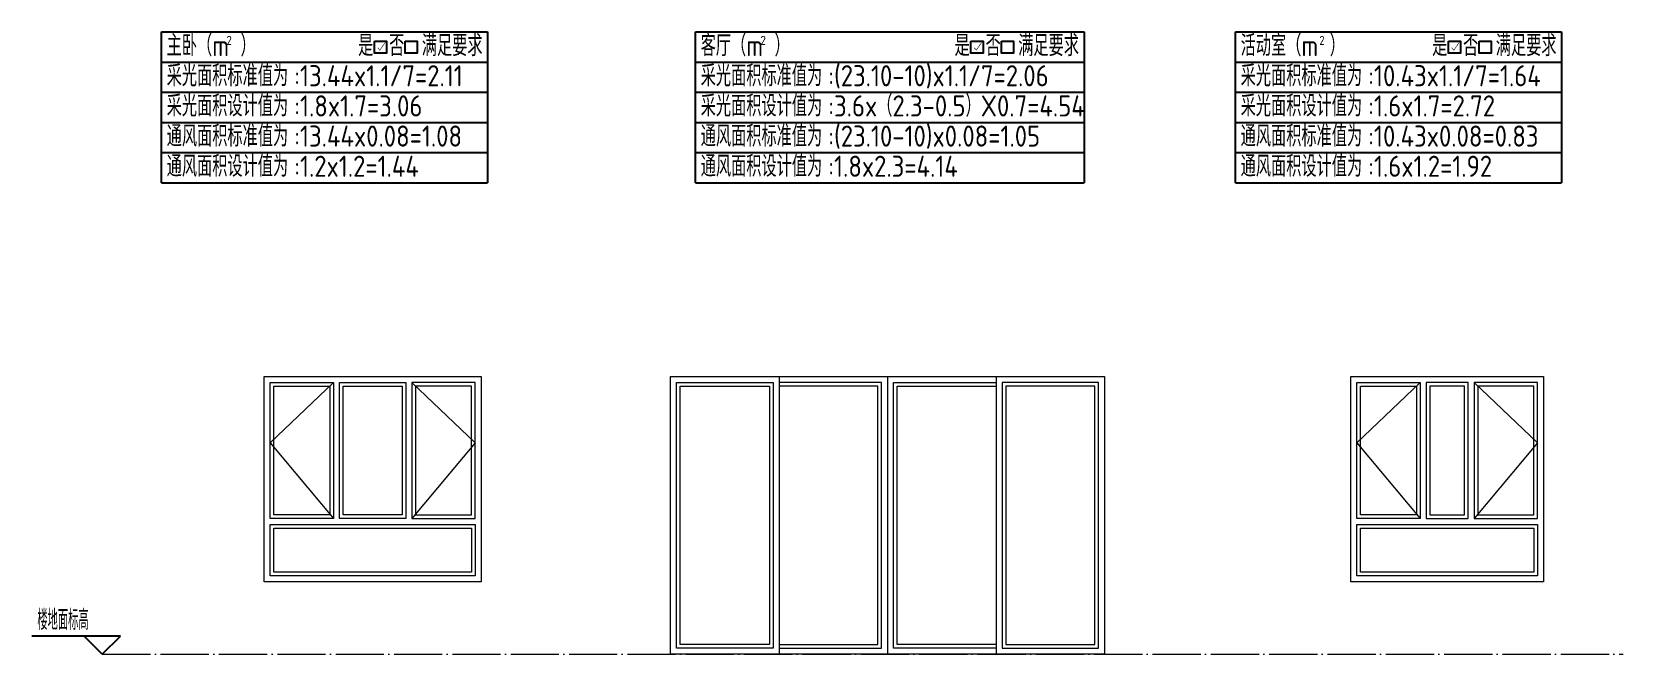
# Model space of a CAD drawing. Extents: x 27938 to 983267, y -209821 to 1628073.
# Drawn here: x 681742 to 694943, y -189060 to -183903 of the extents above; entities that cross this region are included whole.
import ezdxf

# ---------------------------------------------------------------- set-up
doc = ezdxf.new("R2010")
doc.units = 0
doc.header["$LTSCALE"] = 1000
doc.header["$MEASUREMENT"] = 0
doc.linetypes.add('DOTE', pattern=[2.42, 2, -0.2, 0.02, -0.2])
doc.layers.add('AD-INDX', color=43, linetype='Continuous')
doc.layers.add('DIM_ELEV', color=3, linetype='Continuous')
for name, color, linetype, lineweight in [('DOTE', 19, 'DOTE', 9), ('WINDOW', 144, 'Continuous', 15), ('立面-普通轮廓', 7, 'Continuous', 18), ('立面-窗开启线', 250, 'Continuous', 13)]:
    doc.layers.add(name, color=color, linetype=linetype, lineweight=lineweight)
doc.layers.add('不打印-标记', color=10, linetype='Continuous', lineweight=9, plot=False)
doc.styles.add('_TCH_DIM', font='SIMPLEX.shx', dxfattribs={"width": 0.7, "bigfont": 'GBCBIG.shx'})
doc.styles.get("Standard").update_dxf_attribs({"font": 'gbenor.shx', "bigfont": 'gbcbig.shx'})

msp = doc.modelspace()

# ---------------------------------------------------------------- linework, layer by layer
for p, q in [((682817.3, -185153.1), (682817.3, -183903.1)), ((682817.3, -183903.1), (685522.9, -183903.1)), ((685522.9, -183903.1), (685522.9, -185153.1)), ((687247.3, -185153.1), (687247.3, -183903.1)), ((687247.3, -183903.1), (690470.4, -183903.1)), ((690470.4, -183903.1), (690470.4, -185153.1)), ((691726.3, -185153.1), (691726.3, -183903.1)), ((691726.3, -183903.1), (694431.9, -183903.1)), ((694431.9, -183903.1), (694431.9, -185153.1)), ((682817.3, -184153.1), (685522.9, -184153.1)), ((682817.3, -184153.1), (685522.9, -184153.1)), ((687247.3, -184153.1), (690470.4, -184153.1)), ((687247.3, -184153.1), (690470.4, -184153.1)), ((691726.3, -184153.1), (694431.9, -184153.1)), ((691726.3, -184153.1), (694431.9, -184153.1)), ((682817.3, -184403.1), (685522.9, -184403.1)), ((687247.3, -184403.1), (690470.4, -184403.1)), ((691726.3, -184403.1), (694431.9, -184403.1)), ((682817.3, -184653.1), (685522.9, -184653.1)), ((687247.3, -184653.1), (690470.4, -184653.1)), ((691726.3, -184653.1), (694431.9, -184653.1)), ((682817.3, -184903.1), (685522.9, -184903.1)), ((687247.3, -184903.1), (690470.4, -184903.1)), ((691726.3, -184903.1), (694431.9, -184903.1)), ((682817.3, -185153.1), (685522.9, -185153.1)), ((687247.3, -185153.1), (690470.4, -185153.1)), ((691726.3, -185153.1), (694431.9, -185153.1))]:
    msp.add_line(p, q)
for points in [[(684585.1, -183979.6), (684685.1, -183979.6), (684685.1, -184079.6), (684585.1, -184079.6)], [(684839.1, -183979.6), (684939.1, -183979.6), (684939.1, -184079.6), (684839.1, -184079.6)], [(689532.6, -183979.6), (689632.6, -183979.6), (689632.6, -184079.6), (689532.6, -184079.6)], [(689786.6, -183979.6), (689886.6, -183979.6), (689886.6, -184079.6), (689786.6, -184079.6)], [(693494.1, -183979.6), (693594.1, -183979.6), (693594.1, -184079.6), (693494.1, -184079.6)], [(693748.1, -183979.6), (693848.1, -183979.6), (693848.1, -184079.6), (693748.1, -184079.6)]]:
    msp.add_lwpolyline(points, close=True)
at = {"color": 6, "const_width": 5}
for points in [[(684611.1, -184034.1), (684629.1, -184054.6), (684672.1, -183992.6)], [(689558.6, -184034.1), (689576.6, -184054.6), (689619.6, -183992.6)], [(693520.1, -184034.1), (693538.1, -184054.6), (693581.1, -183992.6)]]:
    msp.add_lwpolyline(points, dxfattribs=at)
at = {"layer": 'DIM_ELEV'}
for p, q in [((682476.6, -188910.1), (681742, -188910.1)), ((682326.6, -189060.1), (682176.6, -188910.1)), ((682326.6, -189060.1), (682476.6, -188910.1))]:
    msp.add_line(p, q, dxfattribs=at)
at = {"layer": 'DOTE', "ltscale": 0.2}
msp.add_line((682326.6, -189060.1), (694942.8, -189060.1), dxfattribs=at)
at = {"layer": 'WINDOW'}
for p, q in [((687940.6, -186760.1), (687940.6, -189060.1)), ((688840.6, -186760.1), (688840.6, -189060.1)), ((689740.6, -186760.1), (689740.6, -189060.1))]:
    msp.add_line(p, q, dxfattribs=at)
for points in [[(683719.1, -186810.1), (684244.1, -186810.1), (684244.1, -187935.1), (683719.1, -187935.1)], [(684294.1, -186810.1), (684844.1, -186810.1), (684844.1, -187935.1), (684294.1, -187935.1)], [(685419.1, -186810.1), (684894.1, -186810.1), (684894.1, -187935.1), (685419.1, -187935.1)], [(687090.6, -186810.1), (687890.6, -186810.1), (687890.6, -189010.1), (687090.6, -189010.1)], [(688790.6, -186810.1), (687940.6, -186810.1), (687940.6, -189010.1), (688790.6, -189010.1)], [(688890.6, -186810.1), (689740.6, -186810.1), (689740.6, -189010.1), (688890.6, -189010.1)], [(690590.6, -186810.1), (689790.6, -186810.1), (689790.6, -189010.1), (690590.6, -189010.1)], [(692732.6, -186810.1), (693257.6, -186810.1), (693257.6, -187935.1), (692732.6, -187935.1)], [(693657.6, -186810.1), (693307.6, -186810.1), (693307.6, -187935.1), (693657.6, -187935.1)], [(694232.6, -186810.1), (693707.6, -186810.1), (693707.6, -187935.1), (694232.6, -187935.1)], [(683719.1, -187985.1), (685419.1, -187985.1), (685419.1, -188410.1), (683719.1, -188410.1)], [(692732.6, -187985.1), (694232.6, -187985.1), (694232.6, -188410.1), (692732.6, -188410.1)]]:
    msp.add_lwpolyline(points, close=True, dxfattribs=at)
at = {"layer": 'WINDOW', "color": 250}
for points in [[(683749.1, -186840.1), (684214.1, -186840.1), (684214.1, -187905.1), (683749.1, -187905.1)], [(684324.1, -186840.1), (684814.1, -186840.1), (684814.1, -187905.1), (684324.1, -187905.1)], [(685389.1, -186840.1), (684924.1, -186840.1), (684924.1, -187905.1), (685389.1, -187905.1)], [(687120.6, -186840.1), (687860.6, -186840.1), (687860.6, -188980.1), (687120.6, -188980.1)], [(690560.6, -186840.1), (689820.6, -186840.1), (689820.6, -188980.1), (690560.6, -188980.1)], [(692762.6, -186840.1), (693227.6, -186840.1), (693227.6, -187905.1), (692762.6, -187905.1)], [(693627.6, -186840.1), (693337.6, -186840.1), (693337.6, -187905.1), (693627.6, -187905.1)], [(694202.6, -186840.1), (693737.6, -186840.1), (693737.6, -187905.1), (694202.6, -187905.1)], [(683749.1, -188015.1), (685389.1, -188015.1), (685389.1, -188380.1), (683749.1, -188380.1)], [(692762.6, -188015.1), (694202.6, -188015.1), (694202.6, -188380.1), (692762.6, -188380.1)]]:
    msp.add_lwpolyline(points, close=True, dxfattribs=at)
for points in [[(687940.6, -188980.1), (688760.6, -188980.1), (688760.6, -186840.1), (687940.6, -186840.1)], [(689740.6, -188980.1), (688920.6, -188980.1), (688920.6, -186840.1), (689740.6, -186840.1)]]:
    msp.add_lwpolyline(points, dxfattribs=at)
at = {"layer": '立面-普通轮廓'}
for points in [[(683669.1, -186760.1), (685469.1, -186760.1), (685469.1, -188460.1), (683669.1, -188460.1)], [(687040.6, -186760.1), (690640.6, -186760.1), (690640.6, -189060.1), (687040.6, -189060.1)], [(692682.6, -186760.1), (694282.6, -186760.1), (694282.6, -188460.1), (692682.6, -188460.1)]]:
    msp.add_lwpolyline(points, close=True, dxfattribs=at)
at = {"layer": '立面-窗开启线', "color": 4, "ltscale": 0.5}
for points in [[(684244.1, -186810.1), (683719.1, -187310.1), (684244.1, -187935.1)], [(684894.1, -186810.1), (685419.1, -187310.1), (684894.1, -187935.1)], [(693257.6, -186810.1), (692732.6, -187310.1), (693257.6, -187935.1)], [(693707.6, -186810.1), (694232.6, -187310.1), (693707.6, -187935.1)]]:
    msp.add_lwpolyline(points, dxfattribs=at)

# ---------------------------------------------------------------- texts
at = {"color": 91, "true_color": 0x7df289}
for s, p in [('是', (684448.9, -184104.3)), ('否', (684705.9, -184104.3)), ('满足要求', (684976.9, -184104.3)), ('是', (689396.4, -184104.3)), ('否', (689653.4, -184104.3)), ('满足要求', (689924.4, -184104.3)), ('是', (693357.9, -184104.3)), ('否', (693614.9, -184104.3)), ('满足要求', (693885.9, -184104.3))]:
    msp.add_text(s, height=175, dxfattribs=at).set_placement(p)
at = {"layer": 'AD-INDX', "color": 1}
for p in [(683356.9, -184012), (687786.9, -184012), (692422.4, -184012)]:
    msp.add_text('2', height=75.6, dxfattribs=at).set_placement(p)
at = {"layer": 'DIM_ELEV', "color": 7, "style": '_TCH_DIM', "width": 0.7}
msp.add_text('楼地面标高', height=168.79, dxfattribs=at).set_placement((681788, -188860.1))
at = {"layer": '不打印-标记', "color": 1}
for s, p in [('主卧（m ）', (682860.4, -184104.3)), ('客厅（m ）', (687290.4, -184104.3)), ('活动室（m ）', (691769.4, -184104.3)), ('采光面积标准值为', (682860.4, -184354.3)), (':13.44x1.1/7=2.11', (683918.2, -184354.3)), ('采光面积标准值为', (687290.4, -184354.3)), (':(23.10-10)x1.1/7=2.06', (688348.2, -184354.3)), ('采光面积标准值为', (691769.4, -184354.3)), (':10.43x1.1/7=1.64', (692827.2, -184354.3)), ('通风面积标准值为', (682860.4, -184854.3)), (':13.44x0.08=1.08', (683918.2, -184854.3)), ('通风面积标准值为', (687290.4, -184854.3)), (':(23.10-10)x0.08=1.05', (688348.2, -184854.3)), ('通风面积标准值为', (691769.4, -184854.3)), (':10.43x0.08=0.83', (692827.2, -184854.3))]:
    msp.add_text(s, height=175, dxfattribs=at).set_placement(p)
at = {"layer": '不打印-标记', "color": 2}
for s, p in [('采光面积设计值为', (682860.4, -184604.3)), ('采光面积设计值为', (687290.4, -184604.3)), (':3.6x（2.3-0.5）X0.7=4.54', (688348.2, -184604.3)), ('采光面积设计值为', (691769.4, -184604.3)), (':1.8x1.7=3.06', (683918.2, -184604.3)), (':1.6x1.7=2.72', (692827.2, -184604.3)), ('通风面积设计值为', (682860.4, -185104.3)), (':1.2x1.2=1.44', (683918.2, -185104.3)), ('通风面积设计值为', (687290.4, -185104.3)), (':1.8x2.3=4.14', (688348.2, -185104.3)), ('通风面积设计值为', (691769.4, -185104.3)), (':1.6x1.2=1.92', (692827.2, -185104.3))]:
    msp.add_text(s, height=175, dxfattribs=at).set_placement(p)

doc.saveas('drawing.dxf')
